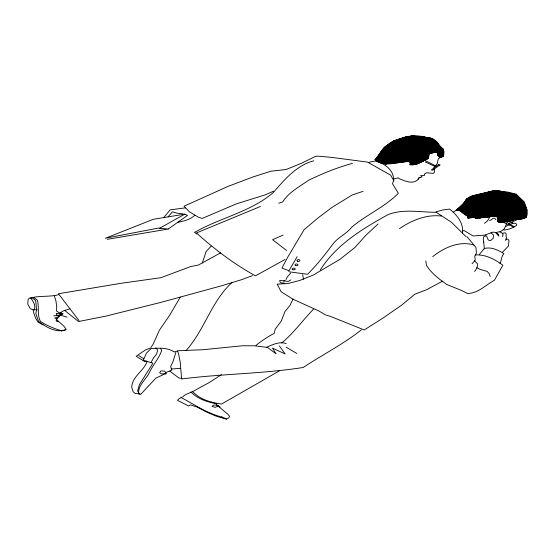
<?xml version="1.0" encoding="UTF-8"?>
<svg xmlns="http://www.w3.org/2000/svg" width="555" height="555" viewBox="0 0 555 555"><rect width="100%" height="100%" fill="white"/><g stroke="black" fill="none" stroke-linecap="round" stroke-linejoin="round"><path stroke-width="0.83" d="M462.488 233.093C463.779 223.207 456.931 214.771 449.564 209.069L442.647 210.033L435.987 211.878M375.562 160.291L375.638 159.167M376.401 160.811L376.561 158.459M377.233 161.339L377.546 156.912M378.073 161.859L378.524 155.365M378.912 162.31L379.502 153.818M379.773 162.532L380.487 152.271M380.633 162.761L381.458 150.849M381.486 162.983L382.423 149.545M382.346 163.205L383.387 148.247L443.466 149.656M383.207 163.434L384.317 147.436M384.06 163.656L385.239 146.721M384.92 163.885L386.162 146.014M385.781 164.058L387.085 145.299M386.662 163.954L388 144.689M387.543 163.85L388.916 144.092M388.424 163.753L389.832 143.488M389.305 163.649L390.748 142.892L438.242 143.988M391.657 142.288L390.186 163.545L383.019 163.385M391.067 163.441L392.572 141.685M391.941 163.343L393.488 141.088M392.822 163.239L394.397 140.581M393.703 163.135L395.292 140.29M394.584 163.038L396.187 140.006L435.245 140.894M395.465 162.934L397.082 139.714M396.346 162.83L397.97 139.423M397.227 162.726L398.865 139.132M398.108 162.629L399.76 138.847M398.989 162.525L400.654 138.556M399.871 162.421L401.549 138.264M400.752 162.324L402.437 137.98M401.633 162.213L403.332 137.689M402.514 162.088L404.227 137.397M403.395 161.97L405.122 137.106M404.276 161.852L406.01 136.863M405.157 161.727L406.884 136.863M406.038 161.609L407.758 136.856M406.919 161.491L408.64 136.724M407.8 161.366L409.535 136.475M408.667 161.477L410.423 136.218M409.5 162.046L411.31 135.968C417.971 135.254 424.388 137.12 430.888 138.112C437.125 139.451 438.519 146.194 443.417 149.274L443.986 151.737L443.577 156.198L439.234 157.891M410.194 164.71L410.242 163.919M410.332 162.629L412.205 135.739M411.061 164.745L413.073 135.829M411.935 164.786L413.94 135.919M412.802 164.821L414.807 136.01M413.683 164.724L415.674 136.1M414.564 164.585L416.541 136.183M415.445 164.453L417.409 136.225M416.333 164.28L418.283 136.225M417.235 163.871L419.157 136.225M418.137 163.461L420.031 136.225M419.039 163.052L420.905 136.218M418.165 179.237L418.192 178.856M419.941 162.643L421.779 136.218M422.632 136.412L420.843 162.233L409.403 161.977M421.744 161.803L423.493 136.69M422.646 161.373L424.346 136.967M423.555 160.943L425.199 137.245M424.457 160.506L426.053 137.522M425.359 160.076L426.913 137.702M426.275 159.514L427.78 137.786M427.183 158.945L428.647 137.876M429.514 137.959L428.099 158.383L377.358 157.204M429.32 153.381L430.382 138.042M430.201 153.242L431.235 138.382M431.082 153.104L432.067 138.91M431.963 152.965L432.907 139.43M432.851 152.792L433.746 139.957M433.753 152.445L434.579 140.477M434.648 152.091L435.418 140.998M435.529 151.952L436.258 141.525M436.369 152.424L437.083 142.135M437.215 152.903L437.874 143.398M437.909 155.476L438.665 144.584M438.727 156.274L439.47 145.5L388.514 144.349M439.567 156.76L440.281 146.423M440.379 157.565L441.093 147.262M441.281 157.19L441.926 147.949M442.182 156.815L442.751 148.636L384.511 147.283M443.077 156.441L443.5 150.419M456.834 209.88L456.869 209.388M457.695 210.116L457.792 208.708M458.548 210.345L458.708 208.035L526.841 209.575M459.408 210.581L459.63 207.355M460.262 210.81L460.56 206.55L526.307 208.049M461.108 211.282L461.503 205.537L525.904 207.029M461.927 212.059L462.447 204.531M462.745 212.836L463.39 203.491M463.564 213.557L464.341 202.381M464.403 214.077L465.305 201.132L524.08 202.45M465.243 214.605L466.318 199.085L522.172 200.39M466.075 215.125L467.227 198.537M466.915 215.652L468.136 198.086M467.754 216.173L469.037 197.642L520.444 198.836L519.057 219.398M468.496 218.046L469.946 197.198M469.384 217.817L470.848 196.748M470.272 217.581L471.75 196.303M471.16 217.352L472.659 195.853M472.055 217.123L473.554 195.54M472.943 216.887L474.442 195.332M473.797 217.185L475.33 195.124M474.636 217.609L476.218 194.916M475.482 218.032L477.106 194.708M476.329 218.455L477.994 194.5M477.203 218.462L478.882 194.292M478.084 218.358L479.77 194.083M478.965 218.247L480.658 193.868M479.846 218.136L481.546 193.66M480.72 218.032L482.434 193.452M481.601 217.921L483.322 193.244M482.482 217.817L484.203 193.036M483.363 217.706L485.091 192.828M484.244 217.595L485.979 192.62M485.125 217.491L486.867 192.412M486.007 217.38L487.755 192.203M486.888 217.269L488.643 191.995M487.769 217.151L489.531 191.787M488.657 216.977L490.419 191.579L504.724 191.919M489.545 216.804L491.307 191.371M490.426 216.63L492.195 191.156M491.314 216.45L493.083 190.948M492.202 216.277L493.971 190.74M493.083 216.103L494.845 190.712M493.957 216.124L495.726 190.698M494.817 216.29L496.6 190.677M495.677 216.457L497.467 190.691M496.545 216.623L498.334 190.837M497.363 217.324L499.195 190.982M497.932 221.716L500.062 191.128M498.785 222.021L500.922 191.274M499.653 222.104L501.789 191.419M500.52 222.194L502.65 191.565M501.387 222.284L503.51 191.711M502.268 222.222L504.377 191.857M503.149 222.083L505.237 192.002M504.03 221.945L506.104 192.155M504.918 221.806L506.965 192.328M505.799 221.667L507.825 192.543M506.68 221.528L508.678 192.751M507.561 221.389L509.539 192.967M510.399 193.182L508.449 221.251L497.349 220.994M509.33 221.112L511.259 193.397M510.212 220.973L512.112 193.612L484.522 192.96M511.106 220.682L512.973 193.82M512.001 220.356L513.833 194.035M512.896 220.051L514.693 194.25M513.791 219.787L515.546 194.465M514.679 219.516L516.372 195.18L478.66 194.34M515.567 219.315L517.198 195.922M516.441 219.336L518.016 196.657M517.315 219.357L518.842 197.393M518.183 219.378L519.66 198.135M519.938 219.287L521.305 199.613M520.826 219.1L522.13 200.348M521.714 218.92L522.949 201.09M522.595 218.732L523.774 201.826M523.483 218.545L524.524 203.567M524.385 218.129L525.266 205.433M526.008 207.299L525.294 217.595L497.162 216.956M526.209 217.06L526.757 209.166M505.674 240.509L506.479 237.311L505.959 235.854L506.292 234.231L505.654 232.989L503.898 232.871L502.282 233.745M202.298 262.966L206.162 251.457L211.233 246.066M175.852 352.39L172.896 361.936L170.614 366.612L171.8 370.067L166.229 372.426L162.608 375.013L155.872 378.115L140.637 394.425L138.75 394.112C137.446 385.267 146.326 379.474 149.614 372.093C153.208 364.663 158.855 358.405 161.706 350.58L160.624 348.471M147.165 361.478C143.738 371.115 132.388 376.123 131.667 387.175L133.186 391.809L135.358 393.557L139.964 393.724M506.548 223.818L504.231 228.979L500 231.872M500.013 263.597C501.637 260.309 501.123 256.403 503.933 253.649C497.988 250 491.48 246.718 484.286 248.467L479.27 254.62M502.573 236.763L503.08 234.64L502.185 233.114L499.791 231.754L497.391 232.136L496.017 232.989L498.813 236.139L498.55 234.272L496.031 232.712L493.117 232.052L485.237 234.966M293.151 298.874L289.897 305.555L285.034 311.355L281.219 321.213L275.28 329.066L274.205 333.361C267.697 336.788 261.648 340.798 256.001 345.397M288.628 271.353L297.112 256.708M180.264 297.105L169.781 315.094L159.361 330.253L153.319 343.85L150.96 347.506M285.998 279.547L287.351 276.813L290.667 273.06M152.743 363.511L139.43 384.587L137.626 390.859L138.799 393.294M320.311 269.931C336.198 244.706 362.512 228.75 388.028 214.639C403.291 208.625 420.239 212.294 436.195 212.287L451.645 222.416L466.221 236.839M186.189 350.385C204.608 329.947 211.309 301.344 231.844 282.668M61.667 312.985L60.724 315.087L56.291 319.326L63.922 326.201L66.239 329.462C56.714 333.631 45.989 327.055 38.51 321.338L35.804 313.422L36.595 309.884L35.7 300.602L32.107 297.591M489.919 216.832L487.332 221.077L484.48 223.29M163.76 217.574L170.17 209.852L185.578 207.834M472.062 263.805L475.24 260.087L474.768 256.098L476.398 253.246L475.933 247.398L467.171 236.86M432.713 256.625C443.833 247.697 459.491 240.523 473.942 245.026M313.436 309.163C302.711 320.408 293.699 332.986 281.725 342.976M418.317 178.661L419.032 177.919M378.101 223.963L365.773 235.375L354.964 247.44L339.82 259.428L313.353 275.002L299.825 280.435L288.239 283.494L277.167 284.153L281.121 291.722L292.894 299.166L318.799 310.932L325.48 314.907L330.253 316.315L364.219 329.954L382.284 318.521L401.48 305.264L414.842 294.205L426.649 289.703L442.508 281.163M168.116 216.859L172.432 211.823L176.865 213.141L183.039 213.855M194.937 215.132C190.407 219.725 183.767 221.022 177.69 222.347M474.456 271.374L475.455 270.576L477.078 267.316L477.751 264.034L474.615 260.836M376.533 161.692L376.998 161.318M456.043 210.241L462.932 203.99L466.693 199.051L470.557 196.324L493.575 190.67L497.245 190.545L504.662 192.009L507.374 191.988L516.171 194.139L523.934 201.666C525.71 206.682 528.887 211.795 526.327 217.192L524.35 218.406L521.839 218.968L514.402 219.641L510.753 221.077L501.401 222.395L498.369 222.062L497.197 221.216L497.835 218.483L496.989 216.825L493.693 216.325L488.053 216.977L487.033 216.464C482.836 215.534 479.367 219.218 475.267 218.441L474.983 217.539L474.254 217.248L467.775 218.351L467.657 216.29C463.647 214.542 461.191 210.331 456.661 209.755M361.27 329.954C343.122 344.26 322.393 354.805 303.176 367.486C262.938 373.82 222.042 373.765 181.617 378.982L180.243 362.339L178.606 353.937L177.496 350.975M502.497 252.185L508.429 246.073L508.997 240.579L507.894 239.205L505.993 239.163M453.574 211.837L456.654 210.172M438.596 164.599L431.346 169.941L432.553 170.239L440.004 164.904M418.331 179.223C412.948 184.961 404.928 180.958 398.892 178.564L398.455 177.85L393.557 178.987M182.824 396.624L185.807 394.487L192.384 391.74M168.165 229.076L187.514 215.395L184.732 214.181L159.618 228.265M59.753 313.221L62.965 311.071L69.923 308.753M221.452 374.646L209.478 382.423L192.634 391.608C200.14 399.621 210.997 402.486 221.48 404.061L279.415 370.851M399.44 228.639C411.748 220.342 426.233 214.244 441.336 216.041M290.917 279.873L288.281 281.447L279.769 280.365L280.004 282.093L281.045 282.863L284.361 283.085M285.069 259.483L255.466 275.842C234.05 264.041 214.535 249.355 196.477 232.954L260.462 206.453M419.129 177.85L422.036 176.969L420.586 175.63L424.36 175.567L424.485 174.062L426.559 172.785L433.177 173.354L434.572 172.223L434.01 167.45L436.556 164.641L437.354 163.267L438.179 159.105L440.247 156.815L439.171 156.718L437.853 154.928L437.493 153L435.328 151.779L433.087 152.833L429.147 153.52L428.515 158.362C422.73 161.255 416.729 165.688 409.937 164.773L410.429 162.802L408.938 161.595C397.588 161.602 384.892 167.846 374.937 159.757L385.135 146.582L389.603 143.377L393.8 140.734L405.809 136.918L411.297 135.933M283.667 281.073L284.999 280.351M517.635 219.489L508.651 223.422M182.061 397.13L179.105 398.629L177.482 400.301L188.554 406.003L190.629 404.893L197.136 407.099L205.066 411.255M220.71 252.782L198.454 265.033L190.76 266.525L160.86 277.708L120.608 283.362L58.407 293.755L79.025 320.603M418.893 177.864L420.218 177.267M273.497 191.211L265.332 194.812L236.59 203.782L202.207 218.434L198.246 217.116L189.304 211.746L184.038 206.21L227.89 186.459L252.83 177.003L271 171.197L286.172 169.504L301.414 163.302L315.476 156.371L318.133 156.149L331.606 157.384L367.465 162.081L390.547 175.102L393.994 180.93M283.071 235.105L272.581 239.698L286.56 250.458M150.35 348.103L145.237 350.052L136.176 356.261L144.654 361.506L146.478 361.055M252.497 275.585L241.661 279.678L221.778 285.728L160.77 302.413L105.665 316.183L78.498 321.532L64.803 310.502M65.608 329.802L61.3 330.947M266.58 347.277C272.838 344.606 279.269 341.207 286.283 343.559M218.614 405.983L215.069 407.363L212.045 406.343L213.682 405.081L216.394 405.06L218.247 405.92M58.83 316.565L54.73 318.008L56.894 318.834L56.083 320.991L58.684 321.824M278.707 203.255L282.731 201.881C288.683 192.252 299.492 186.744 308.497 180.313C322.67 173.424 337.308 167.485 352.522 163.343M363.06 191.343L352.147 194.985L331.911 207.473L317.835 218.087L304.064 229.742L287.983 256.743L281.933 268.065L288.44 270.542M174.214 351.946L178.668 350.725L203.199 349.705L242.535 345.758L254.551 345.8L267.552 347.43L276.064 353.833L272.47 348.082L285.187 353.958L279.387 345.945M313.714 160.804C296.772 165.237 284.424 179.598 273.421 192.425C251.124 211.677 221.223 217.414 195.984 231.636L194.486 232.288L196.754 233.981M489.538 220.453L490.849 220.127L493.242 218.198L494.762 218.288L495.899 219.683M58.691 294.663C49.693 297.147 40.099 295.461 31.073 297.875L34.042 297.598L37.352 300.213C39.391 307.241 36.907 314.636 40.362 321.283C46.766 325.681 54.154 328.532 61.543 330.815M368.603 162.372L374.653 161.123M462.398 230.942L464.181 230.623L473.061 235.958L485.195 235.105M107.302 239.323L168.2 229.049L158.279 228.112L105.367 238.241L153.416 219.26L184.801 214.14M53.773 315.809L60.245 315.316M171.287 369.019L180.354 368.374M37.102 309.648L34.257 309.829C36.089 305.43 33.196 301.365 30.733 297.945M165.994 373.987L161.484 373.917L159.653 372.78L160.818 370.941L164.745 371.101L166.25 373.737M411.852 135.815L413.225 135.843M410.207 136.28L423.146 136.579M408.57 136.745L424.818 137.12M404.935 137.168L426.538 137.668M403.485 137.64L431.062 138.278M402.035 138.112L431.901 138.799M400.578 138.577L432.733 139.326M399.128 139.048L433.573 139.846M397.678 139.52L434.412 140.373M394.771 140.464L436.084 141.421M393.71 140.942L436.924 141.941M392.968 141.428L437.285 142.455M392.225 141.913L437.604 142.968M391.483 142.399L437.923 143.474M389.998 143.377L438.589 144.501M389.256 143.863L439.047 145.015M387.779 144.834L439.948 146.048M387.057 145.327L440.406 146.562M386.419 145.812L440.871 147.075M385.781 146.305L441.496 147.595M385.149 146.791L442.12 148.116M383.873 147.776L443.369 149.149M383.006 148.761L443.487 150.162M382.638 149.253L443.507 150.669M382.27 149.753L443.528 151.168M381.902 150.245L443.549 151.675M381.535 150.745L434.933 151.98M435.606 151.994L443.57 152.181M381.167 151.237L433.719 152.458M436.542 152.521L443.591 152.687M380.827 151.737L432.234 152.923M437.444 153.048L443.612 153.187M380.508 152.23L429.41 153.367M437.527 153.555L443.632 153.693M380.196 152.729L429.043 153.86M437.611 154.061L443.653 154.2M379.884 153.229L428.953 154.366M437.694 154.567L443.674 154.706M379.565 153.721L428.862 154.866M437.77 155.074L443.695 155.206M379.252 154.221L428.772 155.365M438.02 155.58L443.716 155.712M378.933 154.72L428.682 155.872M438.547 156.101L443.625 156.219M378.621 155.213L428.585 156.371M439.234 156.621L442.481 156.69M378.302 155.712L428.495 156.871M440.171 157.141L441.329 157.169M377.99 156.212L428.404 157.377M439.761 157.641L440.184 157.648M377.677 156.704L428.314 157.877M377.046 157.696L427.322 158.862M376.727 158.196L426.538 159.347M376.283 158.688L425.747 159.833M375.624 159.181L424.852 160.319M374.965 159.667L423.847 160.797M375.395 160.18L422.841 161.283M376.228 160.707L407.377 161.429M408.57 161.456L421.835 161.762M377.067 161.227L404.213 161.859M377.906 161.755L401.022 162.289M410.152 162.497L419.767 162.719M378.801 162.275L397.401 162.712M410.52 163.01L418.713 163.205M380.91 162.83L393.772 163.128M410.367 163.51L417.651 163.683M410.214 164.016L416.597 164.162M385.135 163.94L386.523 163.968M410.069 164.516L414.391 164.613M495.594 190.698L497.814 190.747M492.334 191.128L501.269 191.336M488.428 192.044L507.617 192.488M486.471 192.502L509.851 193.043M482.566 193.424L514.312 194.16M480.616 193.882L515.831 194.694M476.71 194.798L516.989 195.735M474.754 195.256L517.565 196.248M472.929 195.721L518.141 196.768M471.958 196.199L518.717 197.282M470.98 196.685L519.293 197.802M470.009 197.164L519.869 198.322M468.052 198.128L521.02 199.356M467.081 198.607L521.596 199.869M466.061 199.592L522.748 200.91M465.818 200.091L523.323 201.423M465.569 200.591L523.878 201.944M465.021 201.59L524.281 202.957M464.597 202.082L524.482 203.47M464.174 202.575L524.69 203.976M463.751 203.075L524.891 204.49M463.328 203.567L525.092 204.996M462.891 204.06L525.294 205.503M462.426 204.552L525.495 206.016M461.968 205.045L525.703 206.522M461.038 206.037L526.105 207.542M460.081 207.022L526.515 208.555M459.422 207.508L526.716 209.069M458.09 208.486L526.799 210.074M457.431 208.978L526.757 210.581M456.765 209.464L526.716 211.087M457.188 209.977L526.674 211.587M459.221 210.532L526.633 212.093M460.879 211.073L526.591 212.593M461.427 211.587L526.542 213.099M461.975 212.107L526.501 213.599M462.516 212.62L526.459 214.105M463.064 213.141L526.417 214.605M463.737 213.661L526.376 215.111M464.57 214.181L526.334 215.611M465.409 214.709L526.286 216.117M466.242 215.229L526.244 216.617M467.081 215.756L491.931 216.332M495.428 216.408L526.098 217.123M467.872 216.277L489.649 216.783M467.872 216.783L472.909 216.901M473.228 216.908L487.235 217.227M497.446 217.463L524.447 218.094M467.865 217.282L471.133 217.359M474.282 217.435L483.787 217.65M497.724 217.976L523.379 218.573M467.858 217.789L469.35 217.824M475.337 217.962L480.332 218.08M497.96 218.483L521.194 219.024M476.391 218.49L476.884 218.503M497.842 218.989L515.123 219.385M497.717 219.489L513.548 219.856M497.592 219.988L512.085 220.328M497.474 220.495L510.773 220.8M497.717 221.507L505.66 221.688M498.98 222.042L502.858 222.132M475.434 254.932C485.847 254.412 494.928 259.31 502.865 265.241L494.463 280.226C485.701 284.902 477.924 293.567 467.428 293.456L462.031 290.681L446.456 284.333L439.768 279.345L434.336 274.843L429.993 270.292L426.448 265.415L425.81 260.878M31.059 298.146L29.644 298L28.18 299.277L27.75 304.133L30.414 308.823L34.23 309.933M289.446 271.86L307.595 274.281C317.113 264.679 325.39 254.183 333.451 243.388C338.647 236.909 346.695 233.842 351.669 227.21C366.418 214.806 384.781 207.015 398.379 193.306L392.503 183.705L393.696 180.299C393.89 169.948 384.442 163.205 375.236 161.075M181.887 378.42L178.96 378.031L169.837 371.122M150.252 362.54L152.452 362.852M61.043 313.173L59.434 312.867L56.554 311.084L56.7 306.908L55.965 301.06L54.341 295.947M181.083 397.512C194.541 404.644 207.577 413.6 222.527 417.228M67.009 317.141L60.266 315.06L61.473 313.679L63.034 313.589L62.535 314.345L58.476 315.275L56.485 315.101L56.381 313.436L59.045 313.492L60.53 314.428M226.641 419.261L216.339 416.229L205.086 411.415M438.512 164.592L439.914 165.071M221.459 416.992L226.94 418.9L228.924 417.742L229.479 416.243L227.897 414.273L217.206 405.296M155.802 347.929L156.517 348.221L157.578 350.302L156.642 353.986L153.527 357.906L151.002 362.595L143.162 360.299L146.478 353.098L150.988 348.658C158.459 347.971 167.339 347.465 173.854 351.724M513.791 227.057L503.572 222.444M425.31 161.942L434.884 166.451M476.814 267.718L480.276 269.452L487.151 271.437L489.191 273.671L490.204 276.57M425.061 160.492L436.23 166.139M220.078 407.051L217.213 405.566L216.374 403.742C207.015 401.966 197.67 398.948 190.851 391.927M43.151 325.001L38.094 322.164L35.964 318.868L33.966 313.804L33.14 310.016M286.2 347.201L296.758 353.445M506.222 221.806L513.93 226.724M138.826 355.63L143.967 358.808M491.002 232.691L493.527 235.119L493.18 238.428L490.447 240.669L488.268 240.01L486.451 235.771L483.821 236.52L483.28 239.15L483.655 242.202M303.46 279.276L302.683 274.649M484.397 248.945L483.717 242.147M511.543 222.271A1.249 0.722 0 0 1 512.799 222.812A1.249 0.722 0 0 1 512.147 223.637M503.281 229.631A1.311 0.756 0 0 0 504.55 230.027A20.653 11.926 0 0 0 516.365 225.427A2.546 1.471 0 0 0 516.081 223.734A2.546 1.471 0 0 0 513.229 223.325A19.383 11.19 0 0 0 505.605 226.738M297.57 261.232A1.498 0.867 0 0 0 299.908 260.579A1.498 0.867 0 0 0 297.757 259.733A1.498 0.867 0 0 0 297.57 261.232M295.739 265.595A1.498 0.867 0 0 0 297.986 264.846A1.498 0.867 0 0 0 295.739 264.097A1.498 0.867 0 0 0 295.739 265.595M292.887 269.702A1.498 0.867 0 0 0 295.225 269.05A1.498 0.867 0 0 0 293.068 268.204A1.498 0.867 0 0 0 292.887 269.702"/></g></svg>
